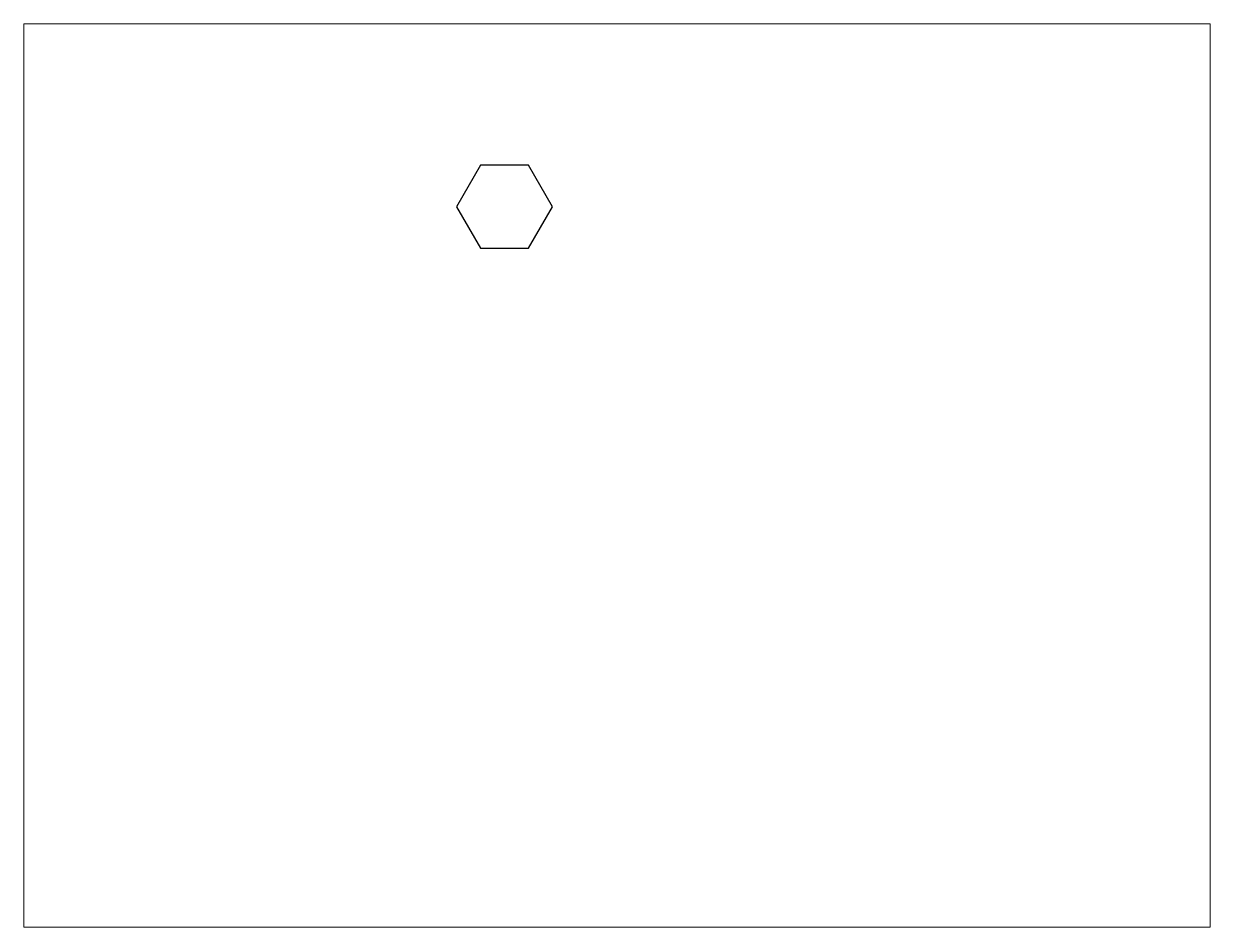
# Paper-space layout 'Layout1' of a CAD drawing. Extents: x 27 to 240, y 20 to 183.
# The model-space entities are those that its viewports show. They can reach past a viewport. Long polylines and large blocks are cut down to what shows.
import ezdxf

# ---------------------------------------------------------------- set-up
doc = ezdxf.new("R2010")
doc.units = 0
doc.header["$LTSCALE"] = 15
doc.layers.get('0').update_dxf_attribs({"linetype": 'CONTINUOUS'})

msp = doc.modelspace()

# ---------------------------------------------------------------- linework, layer by layer
at = {"color": 0, "linetype": 'CONTINUOUS', "ltscale": 0.05}
msp.add_lwpolyline([(146.17, 231.19), (138.38, 217.69), (146.17, 204.19), (161.76, 204.19), (169.55, 217.69), (161.76, 231.19)], close=True, dxfattribs=at)

psp = doc.layouts.get("Layout1")

# ---------------------------------------------------------------- viewports
at = {"layer": '0', "color": 0, "linetype": 'BYBLOCK', "ltscale": 0.05}
psp.add_viewport(center=(133.35, 101.6), size=(213.36, 162.56), view_center_point=(190.51, 130.3), view_height=293.8955, dxfattribs=at)

doc.saveas('drawing.dxf')
